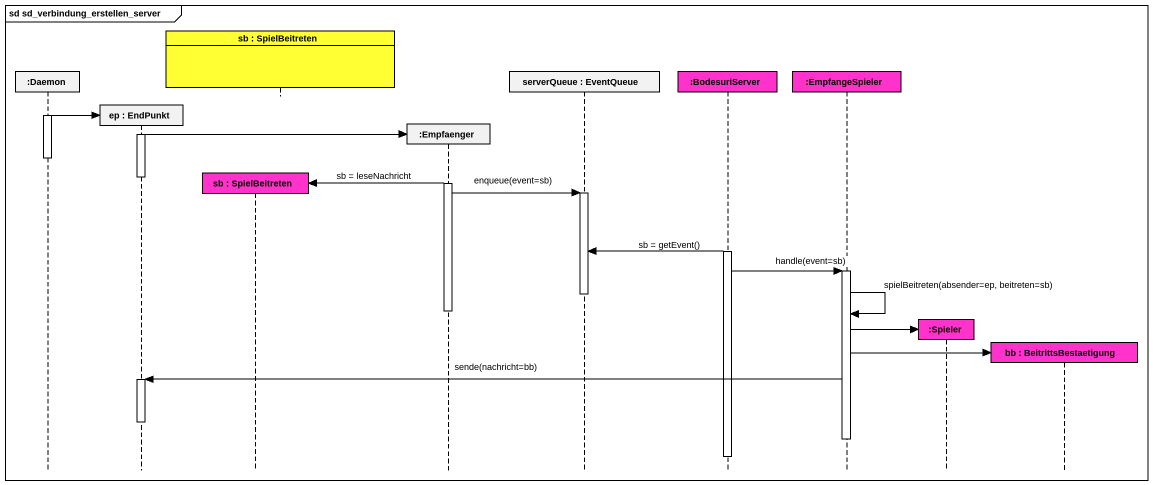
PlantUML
@startuml
mainframe sd sd_verbindung_erstellen_server
hide footbox
participant ":Daemon" as Daemon
participant "ep : EndPunkt" as ep
participant "sb : SpielBeitreten" as sb #FF33CC
participant "sb : SpielBeitreten" as sb_2 #FFFF33
participant ":Empfaenger" as Empfaenger
participant "serverQueue : EventQueue" as serverQueue
participant ":BodesuriServer" as BodesuriServer #FF33CC
participant ":EmpfangeSpieler" as EmpfangeSpieler #FF33CC
participant ":Spieler" as Spieler #FF33CC
participant "bb : BeitrittsBestaetigung" as bb #FF33CC

activate Daemon
Daemon -> ep
activate ep
ep -> Empfaenger
deactivate Daemon
deactivate ep
activate Empfaenger
Empfaenger -> sb : sb = leseNachricht
Empfaenger -> serverQueue : enqueue(event=sb)
activate serverQueue
activate BodesuriServer
BodesuriServer -> serverQueue : sb = getEvent()
BodesuriServer -> EmpfangeSpieler : handle(event=sb)
activate EmpfangeSpieler
deactivate serverQueue
deactivate Empfaenger
EmpfangeSpieler -> EmpfangeSpieler : spielBeitreten(absender=ep, beitreten=sb)
EmpfangeSpieler -> Spieler
EmpfangeSpieler -> bb
EmpfangeSpieler -> ep : sende(nachricht=bb)
activate ep
deactivate ep
deactivate EmpfangeSpieler
deactivate BodesuriServer
@enduml
